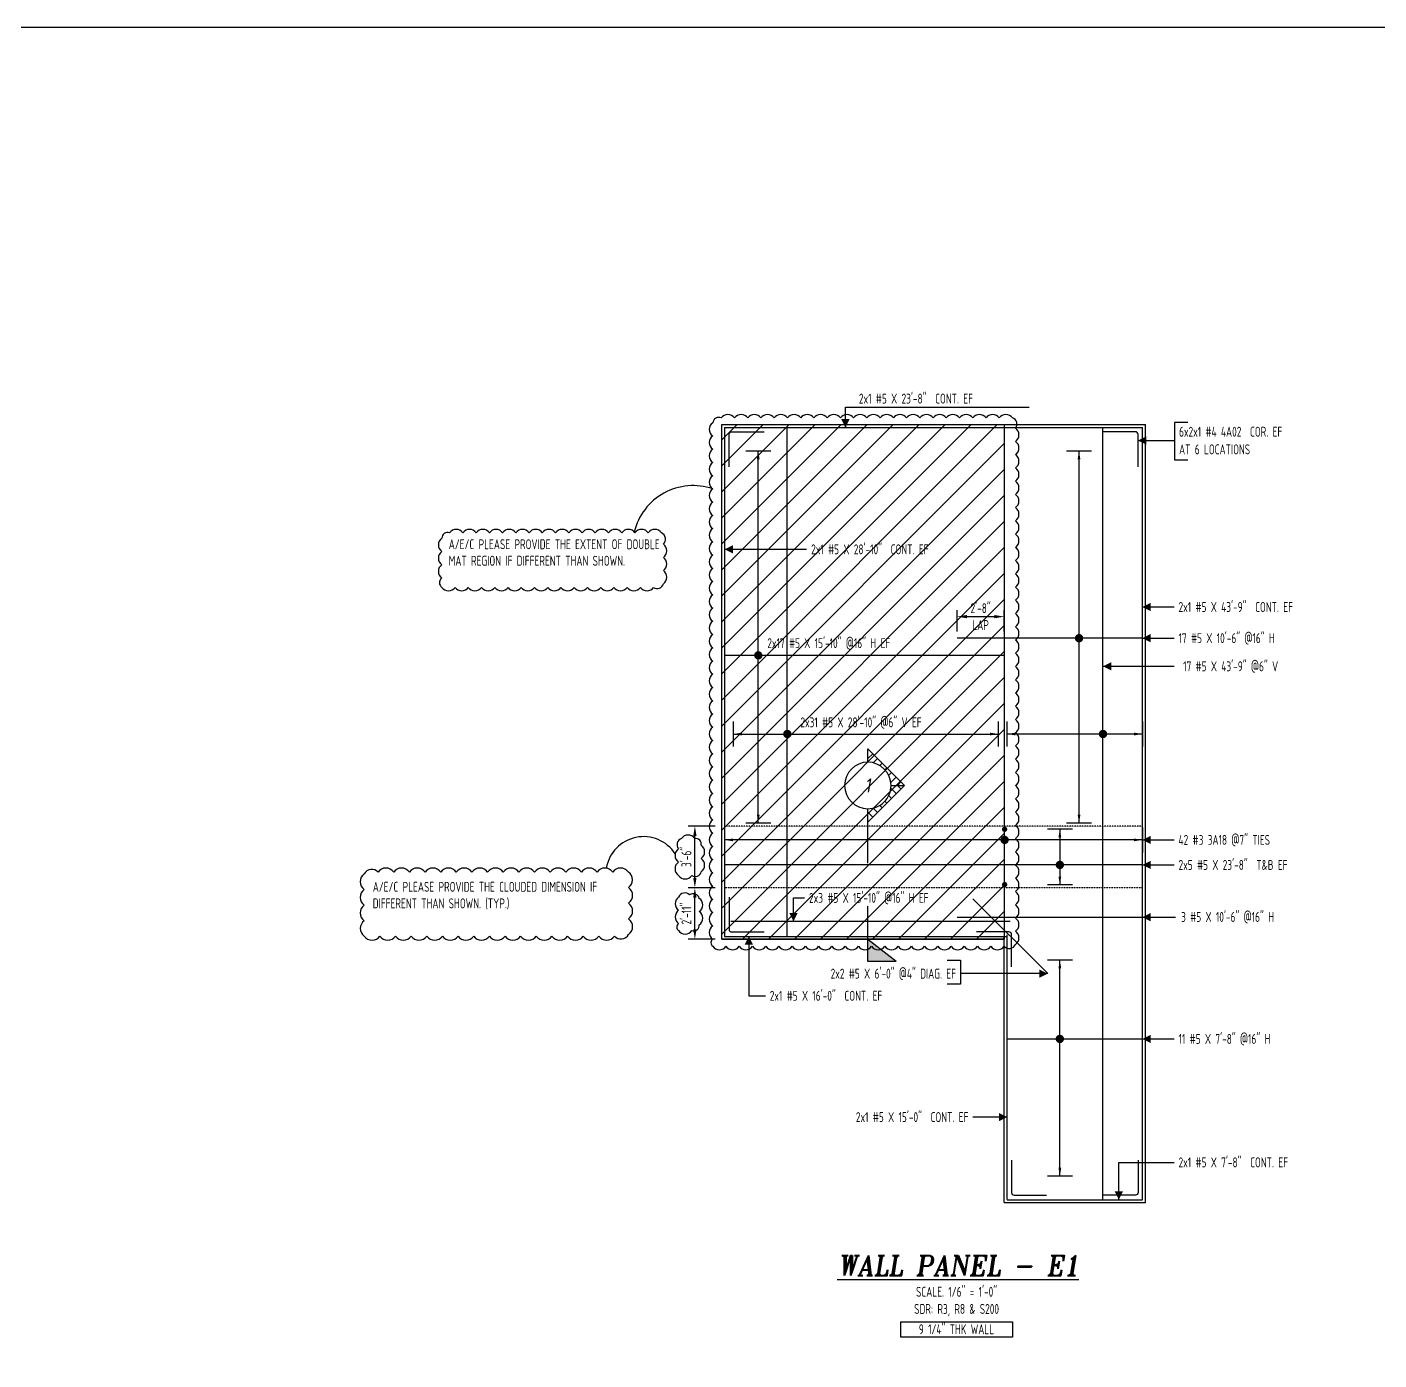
# Model space of a CAD drawing. Header units: inches. Extents: x -10781 to 50822, y -3854 to 38989.
# Drawn here: x -824 to 95, y 313 to 1219 of the extents above; entities that cross this region are included whole.
import ezdxf
from ezdxf.enums import TextEntityAlignment as Align

# ---------------------------------------------------------------- set-up
doc = ezdxf.new("R2010")
doc.units = ezdxf.units.IN
doc.header["$LTSCALE"] = 0.025
doc.header["$MEASUREMENT"] = 0
doc.linetypes.add('HIDDEN', pattern=[6, 3, -3])
doc.layers.get('0').update_dxf_attribs({"linetype": 'CONTINUOUS'})
doc.layers.get('Defpoints').update_dxf_attribs({"linetype": 'CONTINUOUS'})
for name, color, linetype in [('0-25TEXT', 7, 'CONTINUOUS'), ('0-35', 3, 'CONTINUOUS'), ('0-35TEXT', 3, 'CONTINUOUS'), ('0-50', 10, 'CONTINUOUS'), ('3', 3, 'CONTINUOUS'), ('BAR-LBL', 2, 'CONTINUOUS'), ('DETAIL', 83, 'CONTINUOUS'), ('Hatch', 253, 'CONTINUOUS'), ('hidden', 7, 'HIDDEN'), ('RANGELAY', 7, 'CONTINUOUS'), ('REBARS', 4, 'CONTINUOUS')]:
    doc.layers.add(name, color=color, linetype=linetype)
doc.styles.add('AR', font='ARCHQUIK.shx', dxfattribs={"width": 0.8})
doc.styles.add('ROMANT', font='romant')
doc.dimstyles.new('CADS_DIM_48', dxfattribs={"dimscale": 48, "dimtxt": 0.09375, "dimasz": 0.09375, "dimexe": 0.0625, "dimexo": 0.0625, "dimgap": 0.09375, "dimtad": 0, "dimtih": 1, "dimtoh": 1, "dimzin": 1, "dimdsep": 46, "dimlunit": 4, "dimtxsty": 'AR', "dimblk": 'CLOSED', "dimcen": 0.1875, "dimadec": 0, "dimazin": 0, "dimtfac": 1, "dimtofl": 0, "dimtmove": 0, "dimatfit": 1, "dimldrblk": 'DOTBLANK', "dimfxl": 1, "dimtzin": 0, "dimarcsym": 0})

# ---------------------------------------------------------------- blocks, each defined once
blk = doc.blocks.new('leadrblk')
blk.add_lwpolyline([(0, 0, 0, 1, 0), (1, 0, 1, 1, 0)], format="xyseb")
blk = doc.blocks.new('*U663', base_point=(-158.21, 530.78))
at = {"layer": 'REBARS', "color": 0}
blk.add_lwpolyline([(-158.21, 531.1), (-66.21, 531.1)], dxfattribs=at)
blk = doc.blocks.new('rendmark')
at = {"color": 4}
blk.add_line((0, -3), (0, 3), dxfattribs=at)
blk = doc.blocks.new('rarrow')
at = {"color": 7}
blk.add_solid([(2, -0.33), (2, 0.33), (0, 0)], dxfattribs=at)
blk = doc.blocks.new('*U662', base_point=(-122.36, 437.81))
at = {"layer": 'RANGELAY'}
blk.add_line((-122.36, 437.81), (-122.36, 584.81), dxfattribs=at)
at = {"layer": 'RANGELAY', "xscale": 2.834645669291339, "yscale": 2.834645669291339}
for name, p, rotation in [('rendmark', (-122.36, 584.81), 269.9999969594869), ('rarrow', (-122.36, 584.81), 269.9999969594869), ('rarrow', (-122.36, 437.81), 90.00000002995576), ('rendmark', (-122.36, 437.81), 90.00000002995576)]:
    blk.add_blockref(name, p, dxfattribs=dict(at, rotation=rotation))
blk = doc.blocks.new('VPM6FD156')
at = {"const_width": 1}
blk.add_lwpolyline([(-0.5, 0, 1), (0.5, 0, 1)], format="xyb", close=True, dxfattribs=at)
blk = doc.blocks.new('*U129', base_point=(-92.73, 421.81))
at = {"layer": 'REBARS', "color": 0}
blk.add_lwpolyline([(-93.05, 421.81), (-93.04, 946.81)], dxfattribs=at)
blk = doc.blocks.new('*U130', base_point=(-66.21, 738.36))
at = {"layer": 'RANGELAY'}
blk.add_line((-66.21, 738.36), (-158.21, 738.36), dxfattribs=at)
at = {"layer": 'RANGELAY', "xscale": 2.834645669291339, "yscale": 2.834645669291339}
for name, p, rotation in [('rendmark', (-158.21, 738.36), 359.9999969962802), ('rendmark', (-66.21, 738.36), 180.0000000667492), ('rarrow', (-158.21, 738.36), 359.9999969962802), ('rarrow', (-66.21, 738.36), 180.0000000667492)]:
    blk.add_blockref(name, p, dxfattribs=dict(at, rotation=rotation))
blk = doc.blocks.new('VPM6FD197')
at = {"const_width": 1}
blk.add_lwpolyline([(-0.5, 0, 1), (0.5, 0, 1)], format="xyb", close=True, dxfattribs=at)
blk = doc.blocks.new('*U718', base_point=(-66.21, 803.83))
at = {"layer": 'REBARS', "color": 0}
blk.add_lwpolyline([(-66.21, 803.52), (-192.21, 803.52)], dxfattribs=at)
blk = doc.blocks.new('*U671', base_point=(-109.3, 677.81))
at = {"layer": 'RANGELAY'}
blk.add_line((-109.3, 677.81), (-109.33, 930.81), dxfattribs=at)
at = {"layer": 'RANGELAY', "xscale": 2.834645669291339, "yscale": 2.834645669291339}
for name, p, rotation in [('rendmark', (-109.33, 930.81), 270.0067154974008), ('rarrow', (-109.33, 930.81), 270.0067154974008), ('rarrow', (-109.3, 677.81), 90.00671856786983), ('rendmark', (-109.3, 677.81), 90.00671856786983)]:
    blk.add_blockref(name, p, dxfattribs=dict(at, rotation=rotation))
blk = doc.blocks.new('VPM6FD1D')
at = {"const_width": 1}
blk.add_lwpolyline([(-0.5, 0, 1), (0.5, 0, 1)], format="xyb", close=True, dxfattribs=at)
blk = doc.blocks.new('*U667', base_point=(-307.32, 600.81))
at = {"layer": 'REBARS', "color": 0}
blk.add_lwpolyline([(-307.63, 600.81), (-307.63, 946.81)], dxfattribs=at)
blk = doc.blocks.new('*U665', base_point=(-344.21, 738.36))
at = {"layer": 'RANGELAY'}
blk.add_line((-344.21, 738.36), (-164.21, 738.36), dxfattribs=at)
at = {"layer": 'RANGELAY', "xscale": 2.834645669291339, "yscale": 2.834645669291339}
for name, p, rotation in [('rendmark', (-344.21, 738.36), 1.993813041321848e-08), ('rendmark', (-164.21, 738.36), 179.9999969494692), ('rarrow', (-344.21, 738.36), 1.993813041321848e-08), ('rarrow', (-164.21, 738.36), 179.9999969494692)]:
    blk.add_blockref(name, p, dxfattribs=dict(at, rotation=rotation))
blk = doc.blocks.new('VPM6FD219')
at = {"const_width": 1}
blk.add_lwpolyline([(-0.5, 0, 1), (0.5, 0, 1)], format="xyb", close=True, dxfattribs=at)
blk = doc.blocks.new('*U131', base_point=(-159.92, 635.81))
at = {"layer": 'REBARS', "color": 0, "const_width": 1.8}
for points in [[(-159.02, 673.62, 1), (-160.82, 673.62, 1), (-159.02, 673.62)], [(-160.82, 636, 1), (-159.02, 636, 1), (-160.82, 636)]]:
    blk.add_lwpolyline(points, format="xyb", dxfattribs=at)
at = {"layer": 'REBARS', "color": 0}
blk.add_lwpolyline([(-159.92, 636), (-159.92, 673.62)], dxfattribs=at)
blk = doc.blocks.new('*U132', base_point=(-66.21, 666.39))
at = {"layer": 'RANGELAY'}
blk.add_line((-66.21, 666.39), (-350.21, 666.39), dxfattribs=at)
at = {"layer": 'RANGELAY', "xscale": 2.834645669291339, "yscale": 2.834645669291339}
for name, p, rotation in [('rendmark', (-350.21, 666.39), 359.9999969494692), ('rendmark', (-66.21, 666.39), 180.0000000199381), ('rarrow', (-350.21, 666.39), 359.9999969494692), ('rarrow', (-66.21, 666.39), 180.0000000199381)]:
    blk.add_blockref(name, p, dxfattribs=dict(at, rotation=rotation))
blk = doc.blocks.new('VPM6FD2713')
at = {"const_width": 1}
blk.add_lwpolyline([(-0.5, 0, 1), (0.5, 0, 1)], format="xyb", close=True, dxfattribs=at)
blk = doc.blocks.new('*U660', base_point=(-350.28, 946.5))
at = {"layer": 'REBARS', "color": 0}
blk.add_lwpolyline([(-350.28, 946.81), (-66.28, 946.81)], dxfattribs=at)
blk = doc.blocks.new('*U137', base_point=(-65.89, 421.81))
at = {"layer": 'REBARS', "color": 0}
blk.add_lwpolyline([(-66.21, 421.81), (-66.21, 946.81)], dxfattribs=at)
blk = doc.blocks.new('*U263', base_point=(-68.96, 944.06))
at = {"layer": 'REBARS', "color": 0}
blk.add_lwpolyline([(-69.21, 920.06), (-69.21, 942.06, 0.414214), (-70.96, 943.81), (-92.96, 943.81)], format="xyb", dxfattribs=at)
blk = doc.blocks.new('*U666', base_point=(-349.89, 600.81))
at = {"layer": 'REBARS', "color": 0}
blk.add_lwpolyline([(-350.21, 600.81), (-350.21, 946.81)], dxfattribs=at)
blk = doc.blocks.new('*U133', base_point=(-157.89, 421.93))
at = {"layer": 'REBARS', "color": 0}
blk.add_lwpolyline([(-158.21, 421.93), (-158.21, 601.93)], dxfattribs=at)
blk = doc.blocks.new('*U664', base_point=(-158.23, 421.5))
at = {"layer": 'REBARS', "color": 0}
blk.add_lwpolyline([(-158.23, 421.81), (-66.23, 421.81)], dxfattribs=at)
blk = doc.blocks.new('*U264', base_point=(-68.96, 424.68))
at = {"layer": 'REBARS', "color": 0}
blk.add_lwpolyline([(-69.21, 448.68), (-69.21, 426.68, -0.414214), (-70.96, 424.93), (-92.96, 424.93)], format="xyb", dxfattribs=at)
blk = doc.blocks.new('*U265', base_point=(-155.46, 424.68))
at = {"layer": 'REBARS', "color": 0}
blk.add_lwpolyline([(-155.21, 448.68), (-155.21, 426.68, 0.414214), (-153.46, 424.93), (-131.46, 424.93)], format="xyb", dxfattribs=at)
blk = doc.blocks.new('*U266', base_point=(-347.46, 603.56))
at = {"layer": 'REBARS', "color": 0}
blk.add_lwpolyline([(-347.21, 627.56), (-347.21, 605.56, 0.414214), (-345.46, 603.81), (-323.46, 603.81)], format="xyb", dxfattribs=at)
blk = doc.blocks.new('*U267', base_point=(-347.46, 944.06))
at = {"layer": 'REBARS', "color": 0}
blk.add_lwpolyline([(-347.21, 920.06), (-347.21, 942.06, -0.414214), (-345.46, 943.81), (-323.46, 943.81)], format="xyb", dxfattribs=at)
blk = doc.blocks.new('VPM73F781')
blk.add_lwpolyline([(0, 0, 0, 1, 0), (1, 0, 1, 1, 0)], format="xyseb")
blk = doc.blocks.new('*D87')
at = {"layer": 'Defpoints', "color": 0, "transparency": 16777216}
for p in [(-370.48, 633.81), (-352.21, 633.81), (-352.21, 598.81)]:
    blk.add_point(p, dxfattribs=at)
at = {"layer": 'DETAIL', "color": 0, "lineweight": -2, "transparency": 16777216}
for p, q in [((-356.71, 633.81), (-374.98, 633.81)), ((-370.48, 605.56), (-370.48, 627.06)), ((-356.71, 598.81), (-374.98, 598.81))]:
    blk.add_line(p, q, dxfattribs=at)
at = {"layer": 'DETAIL', "color": 0, "transparency": 16777216}
for points in [[(-371.6, 627.06), (-369.35, 627.06), (-370.48, 633.81)], [(-371.6, 605.56), (-369.35, 605.56), (-370.48, 598.81)]]:
    blk.add_solid(points, dxfattribs=at)
at = {"layer": 'DETAIL', "color": 0, "transparency": 16777216, "insert": (-376.22, 616.31), "char_height": 6.75, "attachment_point": 5, "rotation": 90, "style": 'AR'}
blk.add_mtext('2\'-11"', dxfattribs=at)
blk = doc.blocks.new('_DotBlank')
at = {"layer": '0-35', "color": 0, "lineweight": -2}
blk.add_line((-0.5, 0), (-1, 0), dxfattribs=at)
blk.add_circle((0, 0), 0.5, dxfattribs=at)
blk = doc.blocks.new('*D88')
at = {"layer": 'Defpoints', "color": 0, "transparency": 16777216}
for p in [(-370.48, 675.81), (-352.21, 675.81), (-352.21, 633.81)]:
    blk.add_point(p, dxfattribs=at)
at = {"layer": 'DETAIL', "color": 0, "lineweight": -2, "transparency": 16777216}
for p, q in [((-356.71, 675.81), (-374.98, 675.81)), ((-370.48, 640.56), (-370.48, 669.06)), ((-356.71, 633.81), (-374.98, 633.81))]:
    blk.add_line(p, q, dxfattribs=at)
at = {"layer": 'DETAIL', "color": 0, "transparency": 16777216}
for points in [[(-371.6, 669.06), (-369.35, 669.06), (-370.48, 675.81)], [(-371.6, 640.56), (-369.35, 640.56), (-370.48, 633.81)]]:
    blk.add_solid(points, dxfattribs=at)
at = {"layer": 'DETAIL', "color": 0, "transparency": 16777216, "insert": (-376.22, 654.81), "char_height": 6.75, "attachment_point": 5, "rotation": 90, "style": 'AR'}
blk.add_mtext('3\'-6"', dxfattribs=at)
blk = doc.blocks.new('*U661', base_point=(-66.21, 649.68))
at = {"layer": 'REBARS', "color": 0}
blk.add_lwpolyline([(-66.21, 649.37), (-350.21, 649.37)], dxfattribs=at)
blk = doc.blocks.new('*U134', base_point=(-122.36, 673.81))
at = {"layer": 'RANGELAY'}
blk.add_line((-122.36, 673.81), (-122.36, 635.81), dxfattribs=at)
at = {"layer": 'RANGELAY', "xscale": 2.834645669291339, "yscale": 2.834645669291339}
for name, p, rotation in [('rendmark', (-122.36, 673.81), 270.0000001535233), ('rarrow', (-122.36, 673.81), 270.0000001535233), ('rendmark', (-122.36, 635.81), 89.99999708305437), ('rarrow', (-122.36, 635.81), 89.99999708305437)]:
    blk.add_blockref(name, p, dxfattribs=dict(at, rotation=rotation))
blk = doc.blocks.new('VPM745C83')
at = {"const_width": 1}
blk.add_lwpolyline([(-0.5, 0, 1), (0.5, 0, 1)], format="xyb", close=True, dxfattribs=at)
blk = doc.blocks.new('*U136', base_point=(-350.28, 601.12))
at = {"layer": 'REBARS', "color": 0}
blk.add_lwpolyline([(-350.28, 600.81), (-158.28, 600.81)], dxfattribs=at)
blk = doc.blocks.new('*U268', base_point=(-154.96, 604.06))
at = {"layer": 'REBARS', "color": 0}
blk.add_lwpolyline([(-155.21, 580.06), (-155.21, 602.06, 0.414214), (-156.96, 603.81), (-178.96, 603.81)], format="xyb", dxfattribs=at)
blk = doc.blocks.new('SECTARO')
at = {"linetype": 'Continuous'}
blk.add_line((33.32, 16.99), (20.13, 0), dxfattribs=at)
for p, q in [((33.32, 16.99), (33.32, 0)), ((33.32, 0), (0, 0))]:
    blk.add_line(p, q)
for points in [[(33.32, 0), (33.32, 16.99), (33.32, 0), (20.13, 0)], [(33.32, 16.99), (20.13, 0), (33.32, 0), (33.32, 16.99)]]:
    blk.add_solid(points, dxfattribs=at)
blk = doc.blocks.new('*X3')
at = {"color": 0, "linetype": 'Continuous'}
for p, q in [((-1.108, 0.278), (-1.075, 0.312)), ((-1.081, 0.217), (-1.031, 0.267)), ((-1.013, 0.197), (-0.986, 0.223)), ((-0.96, 0.161), (-0.942, 0.179)), ((-0.92, 0.112), (-0.898, 0.135)), ((-0.895, 0.05), (-0.854, 0.091)), ((-0.856, 0), (-0.81, 0.046)), ((-0.768, 0), (-0.765, 0.002))]:
    blk.add_line(p, q, dxfattribs=at)
blk = doc.blocks.new('*X2')
at = {"color": 0, "linetype": 'Continuous'}
for p, q in [((-1.108, 0.278), (-1.075, 0.312)), ((-0.96, 0.161), (-0.942, 0.179)), ((-0.856, 0), (-0.81, 0.046))]:
    blk.add_line(p, q, dxfattribs=at)
blk = doc.blocks.new('SECTNU')
at = {"linetype": 'Continuous'}
blk.add_line((-24.74, 0), (-32.81, 0), dxfattribs=at)
blk.add_line((0, 0), (-24.74, 0))
at = {"layer": '3'}
for p, q in [((-68.89, 0), (-46.81, 22.07)), ((-60.81, 0), (-68.89, 0))]:
    blk.add_line(p, q, dxfattribs=at)
at = {"layer": '3', "linetype": 'Continuous'}
blk.add_line((-46.81, 14), (-46.81, 22.07), dxfattribs=at)
at = {"layer": '3'}
for points in [[(-46.81, 22.07), (-24.74, 0), (-32.81, 0, 1)], [(-32.81, 0, 0.414214), (-46.81, 14)]]:
    blk.add_lwpolyline(points, format="xyb", dxfattribs=at)
for start, end in [(90, 180), (180, 0)]:
    blk.add_arc((-46.81, 0), 14, start, end, dxfattribs=at)
at = {"linetype": 'Continuous', "xscale": -64, "yscale": 64, "zscale": 64, "rotation": 359.9999999999999}
blk.add_blockref('*X3', (-117.73, 0), dxfattribs=at)
at = {"linetype": 'Continuous', "xscale": 64, "yscale": 64, "zscale": 64}
for name in ['*X3', '*X2']:
    blk.add_blockref(name, (24.1, 0), dxfattribs=at)
at = {"linetype": 'Continuous', "style": 'ROMANT', "oblique": 9, "width": 0.9}
blk.add_attdef('NO', text='', height=8, dxfattribs=at).set_placement((-46.81, 0), align=Align.MIDDLE)
blk = doc.blocks.new('*U135', base_point=(-130.85, 575.26))
at = {"layer": 'REBARS', "color": 0}
blk.add_lwpolyline([(-130.63, 575.48), (-181.54, 626.39)], dxfattribs=at)
blk = doc.blocks.new('*U814', base_point=(-160.21, 792.15))
at = {"layer": 'REBARS', "color": 0}
blk.add_lwpolyline([(-160.21, 791.83), (-350.21, 791.83)], dxfattribs=at)
blk = doc.blocks.new('*U668', base_point=(-122.36, 677.81))
at = {"layer": 'RANGELAY'}
blk.add_line((-122.36, 677.81), (-122.39, 930.81), dxfattribs=at)
at = {"layer": 'RANGELAY', "xscale": 2.834645669291339, "yscale": 2.834645669291339, "zscale": 2.834645669291339}
for name, p, rotation in [('rendmark', (-122.39, 930.81), 270.0067154974008), ('rarrow', (-122.39, 930.81), 270.0067154974008), ('rarrow', (-122.36, 677.81), 90.00671856786983), ('rendmark', (-122.36, 677.81), 90.00671856786983)]:
    blk.add_blockref(name, p, dxfattribs=dict(at, rotation=rotation))
blk = doc.blocks.new('VPM99F4B2')
at = {"const_width": 1}
blk.add_lwpolyline([(-0.5, 0, 1), (0.5, 0, 1)], format="xyb", close=True, dxfattribs=at)
blk = doc.blocks.new('*U1278', base_point=(-156.11, 611.3))
at = {"layer": 'REBARS', "color": 0}
blk.add_lwpolyline([(-156.11, 610.99), (-346.11, 610.99)], dxfattribs=at)
blk = doc.blocks.new('*U1277', base_point=(-66.21, 613.85))
at = {"layer": 'REBARS', "color": 0}
blk.add_lwpolyline([(-66.21, 613.54), (-192.21, 613.54)], dxfattribs=at)
blk = doc.blocks.new('*D1276')
at = {"layer": '0-35', "color": 0, "lineweight": -2, "transparency": 16777216}
for p, q in [((-192.21, 808.02), (-192.21, 822.67)), ((-185.46, 818.17), (-166.96, 818.17)), ((-160.21, 808.02), (-160.21, 822.67))]:
    blk.add_line(p, q, dxfattribs=at)
at = {"layer": '0-35', "color": 0, "transparency": 16777216}
for points in [[(-185.46, 819.3), (-185.46, 817.05), (-192.21, 818.17)], [(-166.96, 819.3), (-166.96, 817.05), (-160.21, 818.17)]]:
    blk.add_solid(points, dxfattribs=at)
at = {"layer": 'Defpoints', "color": 0, "transparency": 16777216}
for p in [(-160.21, 818.17), (-192.21, 803.52), (-160.21, 803.52)]:
    blk.add_point(p, dxfattribs=at)
at = {"layer": '0-35', "color": 0, "transparency": 16777216, "char_height": 6.75, "attachment_point": 5, "style": 'AR'}
for s, insert in [('2\'-8"', (-176.21, 823.91)), ('LAP', (-176.21, 812.43))]:
    blk.add_mtext(s, dxfattribs=dict(at, insert=insert))

msp = doc.modelspace()

# ---------------------------------------------------------------- hatches: boundary and pattern name
at = {"layer": 'Hatch'}
h = msp.add_hatch(dxfattribs=at)
h.set_pattern_fill('ANSI31', color=256, scale=100)
h.paths.add_polyline_path([(-352.20575, 948.81193), (-160.20575, 948.81193), (-160.20575, 598.81193), (-352.20575, 598.81193)])

# ---------------------------------------------------------------- linework, layer by layer
at = {"layer": '0-25TEXT'}
for points in [[(-268.1287, 952.43587), (-268.1287, 946.81193), (-268.1287, 960.63683), (-143.14379, 960.63683)], [(-35.33472, 950.23089), (-44.33377, 950.23089), (-44.33377, 924.73357), (-35.33472, 924.73357)], [(-69.20558, 937.85719), (-44.33377, 937.85719)], [(-350.20581, 863.91279), (-294.70159, 863.91279)], [(-66.20561, 824.71676), (-44.66537, 824.71676)], [(-66.20575, 803.51685), (-44.66537, 803.51685)], [(-93.04489, 784.39506), (-44.66537, 784.39505)], [(-66.20575, 666.39333), (-44.66537, 666.39333)], [(-66.20575, 649.37059), (-44.66537, 649.37059)], [(-303.43712, 610.9869), (-303.43712, 626.96763), (-295.87145, 626.96763)], [(-66.20569, 613.85462), (-43.81045, 613.85462)], [(-333.82601, 600.81193), (-333.82601, 560.40635), (-322.57137, 560.40635)], [(-198.94767, 584.56589), (-189.94862, 584.56589), (-189.94862, 568.35316), (-198.94767, 568.35316)], [(-130.62858, 575.47741), (-189.94862, 575.47741)], [(-66.20575, 531.09518), (-44.66537, 531.09518)], [(-158.20573, 477.95758), (-181.51323, 477.95758)], [(-82.29797, 421.81193), (-82.29797, 447.17294), (-44.66537, 447.17294)]]:
    msp.add_lwpolyline(points, dxfattribs=at)
at = {"layer": '0-35'}
for p, q in [((-352.20575, 598.81193), (-352.20575, 948.81193)), ((-352.20575, 948.81193), (-64.20575, 948.81193)), ((-64.20575, 419.93057), (-64.20575, 948.81193)), ((-352.20575, 598.81193), (-160.20575, 598.81193)), ((-160.20575, 419.93057), (-160.20575, 598.81193)), ((-160.20575, 419.93057), (-64.20575, 419.93057))]:
    msp.add_line(p, q, dxfattribs=at)
at = {"layer": '0-50'}
msp.add_lwpolyline([(-230.50731, 338.70586), (-154.62046, 338.70586), (-154.62046, 328.3495), (-230.50731, 328.3495)], close=True, dxfattribs=at)
at = {"layer": 'BAR-LBL'}
msp.add_lwpolyline([(-1827.83028, 1218.9583), (2524.72777, 1218.9583), (2524.72777, -1266.46422), (-1827.83028, -1266.46422)], close=True, dxfattribs=at)
at = {"layer": 'DETAIL'}
for points in [[(-358.325, 594.10441, 0.52056705), (-349.325, 594.10441, 0.52056705), (-340.325, 594.10441, 0.52056705), (-331.325, 594.10441, 0.52056705), (-322.325, 594.10441, 0.52056705), (-313.325, 594.10441, 0.52056705), (-304.325, 594.10441, 0.52056705), (-295.325, 594.10441, 0.52056705), (-286.325, 594.10441, 0.52056705), (-277.325, 594.10441, 0.52056705), (-268.325, 594.10441, 0.52056705), (-259.325, 594.10441, 0.52056705), (-250.325, 594.10441, 0.52056705), (-241.325, 594.10441, 0.52056705), (-232.325, 594.10441, 0.52056705), (-223.325, 594.10441, 0.52056705), (-214.325, 594.10441, 0.52056705), (-205.325, 594.10441, 0.52056705), (-196.325, 594.10441, 0.52056705), (-187.325, 594.10441, 0.52056705), (-178.325, 594.10441, 0.52056705), (-169.325, 594.10441, 0.52056705), (-160.325, 594.10441, 0.52056705), (-152.48675, 595.26616, 0.52056705), (-152.48675, 604.26616, 0.52056705), (-152.48675, 613.26616, 0.52056705), (-152.48675, 622.26616, 0.52056705), (-152.48675, 631.26616, 0.52056705), (-152.48675, 640.26616, 0.52056705), (-152.48675, 649.26616, 0.52056705), (-152.48675, 658.26616, 0.52056705), (-152.48675, 667.26616, 0.52056705), (-152.48675, 676.26616, 0.52056705), (-152.48675, 685.26616, 0.52056705), (-152.48675, 694.26616, 0.52056705), (-152.48675, 703.26616, 0.52056705), (-152.48675, 712.26616, 0.52056705), (-152.48675, 721.26616, 0.52056705), (-152.48675, 730.26616, 0.52056705), (-152.48675, 739.26616, 0.52056705), (-152.48675, 748.26616, 0.52056705), (-152.48675, 757.26616, 0.52056705), (-152.48675, 766.26616, 0.52056705), (-152.48675, 775.26616, 0.52056705), (-152.48675, 784.26616, 0.52056705), (-152.48675, 793.26616, 0.52056705), (-152.48675, 802.26616, 0.52056705), (-152.48675, 811.26616, 0.52056705), (-152.48675, 820.26616, 0.52056705), (-152.48675, 829.26616, 0.52056705), (-152.48675, 838.26616, 0.52056705), (-152.48675, 847.26616, 0.52056705), (-152.48675, 856.26616, 0.52056705), (-152.48675, 865.26616, 0.52056705), (-152.48675, 874.26616, 0.52056705), (-152.48675, 883.26616, 0.52056705), (-152.48675, 892.26616, 0.52056705), (-152.48675, 901.26616, 0.52056705), (-152.48675, 910.26616, 0.52056705), (-152.48675, 919.26616, 0.52056705), (-152.48675, 928.26616, 0.52056705), (-152.48675, 937.26616, 0.52056705), (-152.48675, 946.26616, 0.52056705), (-154.55486, 953.19805, 0.52056705), (-163.55486, 953.19805, 0.52056705), (-172.55486, 953.19805, 0.52056705), (-181.55486, 953.19805, 0.52056705), (-190.55486, 953.19805, 0.52056705), (-199.55486, 953.19805, 0.52056705), (-208.55486, 953.19805, 0.52056705), (-217.55486, 953.19805, 0.52056705), (-226.55486, 953.19805, 0.52056705), (-235.55486, 953.19805, 0.52056705), (-244.55486, 953.19805, 0.52056705), (-253.55486, 953.19805, 0.52056705), (-262.55486, 953.19805, 0.52056705), (-271.55486, 953.19805, 0.52056705), (-280.55486, 953.19805, 0.52056705), (-289.55486, 953.19805, 0.52056705), (-298.55486, 953.19805, 0.52056705), (-307.55486, 953.19805, 0.52056705), (-316.55486, 953.19805, 0.52056705), (-325.55486, 953.19805, 0.52056705), (-334.55486, 953.19805, 0.52056705), (-343.55486, 953.19805, 0.52056705), (-352.55486, 953.19805, 0.52056705), (-358.325, 949.96818, 0.52056705), (-358.325, 940.96818, 0.52056705), (-358.325, 931.96818, 0.52056705), (-358.325, 922.96818, 0.52056705), (-358.325, 913.96818, 0.52056705), (-358.325, 904.96818, 0.52056705), (-358.325, 895.96818, 0.52056705), (-358.325, 886.96818, 0.52056705), (-358.325, 877.96818, 0.52056705), (-358.325, 868.96818, 0.52056705), (-358.325, 859.96818, 0.52056705), (-358.325, 850.96818, 0.52056705), (-358.325, 841.96818, 0.52056705), (-358.325, 832.96818, 0.52056705), (-358.325, 823.96818, 0.52056705), (-358.325, 814.96818, 0.52056705), (-358.325, 805.96818, 0.52056705), (-358.325, 796.96818, 0.52056705), (-358.325, 787.96818, 0.52056705), (-358.325, 778.96818, 0.52056705), (-358.325, 769.96818, 0.52056705), (-358.325, 760.96818, 0.52056705), (-358.325, 751.96818, 0.52056705), (-358.325, 742.96818, 0.52056705), (-358.325, 733.96818, 0.52056705), (-358.325, 724.96818, 0.52056705), (-358.325, 715.96818, 0.52056705), (-358.325, 706.96818, 0.52056705), (-358.325, 697.96818, 0.52056705), (-358.325, 688.96818, 0.52056705), (-358.325, 679.96818, 0.52056705), (-358.325, 670.96818, 0.52056705), (-358.325, 661.96818, 0.52056705), (-358.325, 652.96818, 0.52056705), (-358.325, 643.96818, 0.52056705), (-358.325, 634.96818, 0.52056705), (-358.325, 625.96818, 0.52056705), (-358.325, 616.96818, 0.52056705), (-358.325, 607.96818, 0.52056705), (-358.325, 598.96818, 0.52056705)], [(-542.49684, 838.07067, 0.52056705), (-533.49684, 838.07067, 0.52056705), (-524.49684, 838.07067, 0.52056705), (-515.49684, 838.07067, 0.52056705), (-506.49684, 838.07067, 0.52056705), (-497.49684, 838.07067, 0.52056705), (-488.49684, 838.07067, 0.52056705), (-479.49684, 838.07067, 0.52056705), (-470.49684, 838.07067, 0.52056705), (-461.49684, 838.07067, 0.52056705), (-452.49684, 838.07067, 0.52056705), (-443.49684, 838.07067, 0.52056705), (-434.49684, 838.07067, 0.52056705), (-425.49684, 838.07067, 0.52056705), (-416.49684, 838.07067, 0.52056705), (-407.49684, 838.07067, 0.52056705), (-398.49684, 838.07067, 0.52056705), (-391.85821, 840.43204, 0.52056705), (-391.85821, 849.43204, 0.52056705), (-391.85821, 858.43204, 0.52056705), (-391.85821, 867.43204, 0.52056705), (-393.1836, 875.10665, 0.52056705), (-402.1836, 875.10665, 0.52056705), (-411.1836, 875.10665, 0.52056705), (-420.1836, 875.10665, 0.52056705), (-429.1836, 875.10665, 0.52056705), (-438.1836, 875.10665, 0.52056705), (-447.1836, 875.10665, 0.52056705), (-456.1836, 875.10665, 0.52056705), (-465.1836, 875.10665, 0.52056705), (-474.1836, 875.10665, 0.52056705), (-483.1836, 875.10665, 0.52056705), (-492.1836, 875.10665, 0.52056705), (-501.1836, 875.10665, 0.52056705), (-510.1836, 875.10665, 0.52056705), (-519.1836, 875.10665, 0.52056705), (-528.1836, 875.10665, 0.52056705), (-537.1836, 875.10665, 0.52056705), (-542.49684, 871.4199, 0.52056705), (-542.49684, 862.4199, 0.52056705), (-542.49684, 853.4199, 0.52056705), (-542.49684, 844.4199, 0.52056705)], [(-381.60554, 642.20116, 0.52056705), (-372.60554, 642.20116, 0.52056705), (-366.17217, 644.76779, 0.52056705), (-366.17217, 653.76779, 0.52056705), (-366.17217, 662.76779, 0.52056705), (-370.61361, 667.32634, 0.52056705), (-379.61361, 667.32634, 0.52056705), (-381.60554, 660.31828, 0.52056705), (-381.60554, 651.31828, 0.52056705)], [(-595.24041, 601.04154, 0.52056705), (-584.60746, 601.04154, 0.52056705), (-573.97451, 601.04154, 0.52056705), (-563.34156, 601.04154, 0.52056705), (-552.70861, 601.04154, 0.52056705), (-542.07566, 601.04154, 0.52056705), (-531.44271, 601.04154, 0.52056705), (-520.80975, 601.04154, 0.52056705), (-510.1768, 601.04154, 0.52056705), (-499.54385, 601.04154, 0.52056705), (-488.9109, 601.04154, 0.52056705), (-478.27795, 601.04154, 0.52056705), (-467.645, 601.04154, 0.52056705), (-457.01205, 601.04154, 0.52056705), (-446.37909, 601.04154, 0.52056705), (-435.74614, 601.04154, 0.52056705), (-425.11319, 601.04154, 0.52056705), (-415.55174, 602.11304, 0.52056705), (-415.55174, 612.746, 0.52056705), (-415.55174, 623.37895, 0.52056705), (-415.55174, 634.0119, 0.52056705), (-415.6937, 644.50289, 0.52056705), (-426.32665, 644.50289, 0.52056705), (-436.9596, 644.50289, 0.52056705), (-447.59255, 644.50289, 0.52056705), (-458.22551, 644.50289, 0.52056705), (-468.85846, 644.50289, 0.52056705), (-479.49141, 644.50289, 0.52056705), (-490.12436, 644.50289, 0.52056705), (-500.75731, 644.50289, 0.52056705), (-511.39026, 644.50289, 0.52056705), (-522.02321, 644.50289, 0.52056705), (-532.65617, 644.50289, 0.52056705), (-543.28912, 644.50289, 0.52056705), (-553.92207, 644.50289, 0.52056705), (-564.55502, 644.50289, 0.52056705), (-575.18797, 644.50289, 0.52056705), (-585.82092, 644.50289, 0.52056705), (-595.24041, 643.28943, 0.52056705), (-595.24041, 632.65648, 0.52056705), (-595.24041, 622.02353, 0.52056705), (-595.24041, 611.39058, 0.52056705)], [(-381.53409, 604.68851, 0.52056705), (-372.53409, 604.68851, 0.52056705), (-367.50058, 608.655, 0.52056705), (-367.50058, 617.655, 0.52056705), (-367.50058, 626.655, 0.52056705), (-374.08578, 629.0698, 0.52056705), (-381.53409, 627.5181, 0.52056705), (-381.53409, 618.5181, 0.52056705), (-381.53409, 609.5181, 0.52056705)]]:
    msp.add_lwpolyline(points, format="xyb", close=True, dxfattribs=at)
for centre, radius, start, end in [((-371.74968, 866.23481), 40.99386, 70.88408375, 166.68487007), ((-405.37918, 642.93909), 25.65992, 32.93314908, 170.44370875)]:
    msp.add_arc(centre, radius, start, end, dxfattribs=at)
at = {"layer": 'Hatch'}
msp.add_lwpolyline([(-352.20575, 948.81193), (-160.20575, 948.81193), (-160.20575, 598.81193), (-352.20575, 598.81193)], close=True, dxfattribs=at)
at = {"layer": 'hidden'}
for p, q in [((-66.20569, 675.81193), (-350.20569, 675.81193)), ((-65.84737, 633.81193), (-349.84737, 633.81193))]:
    msp.add_line(p, q, dxfattribs=at)

# ---------------------------------------------------------------- block references
ref = msp.add_blockref('SECTNU', (-252.91568, 650.54919), dxfattribs=dict(xscale=1.129181470141702, yscale=1.129181470141702, zscale=1.129181470141702, rotation=270))
ref.add_attrib('NO', '1', dxfattribs={"linetype": 'Continuous', "height": 9.03345, "style": 'ROMANT', "oblique": 9, "width": 0.9}).set_placement((-252.91567, 703.40922), align=Align.MIDDLE)
at = {"xscale": 1.129181470141702, "yscale": 1.129181470141702, "zscale": 1.129181470141702, "rotation": 270}
msp.add_blockref('SECTARO', (-252.91569, 621.32182), dxfattribs=at)
at = {"layer": '0-25TEXT'}
for name, p, xscale, yscale, rotation in [('VPM73F781', (-268.1287, 946.81193), 5.623937007874016, 2.250708661417323, 89.9999999999995), ('VPM6FD1D', (-109.31605, 803.51679), 2.834645669291339, 2.834645669291339, 90.00671856786983), ('VPM99F4B2', (-327.37957, 791.83415), 2.834645669291339, 2.834645669291339, 90.00671856786983), ('VPM6FD219', (-307.63371, 738.36314), 2.834645669291339, 2.834645669291339, 1.993811843395097e-08), ('VPM6FD197', (-93.04497, 738.36314), 2.834645669291339, 2.834645669291339, 180.0000000667491), ('VPM6FD2713', (-159.91802, 666.39333), 2.834645669291339, 2.834645669291339, 180.0000000199381), ('VPM745C83', (-122.36168, 649.37055), 2.834645669291339, 2.834645669291339, 270.0000001535234), ('leadrblk', (-303.43712, 610.9869), 5.623937007874017, 2.250708661417324, 90.00000153523449), ('leadrblk', (-333.82601, 600.81193), 5.623937007874017, 2.250708661417324, 270.0000046057035), ('leadrblk', (-130.62858, 575.47741), 5.623937007874017, 2.250708661417324, 180.000003070469), ('VPM6FD156', (-122.36168, 531.09518), 2.834645669291339, 2.834645669291339, 90.00000002995577), ('leadrblk', (-158.20573, 477.95758), 5.623937007874017, 2.250708661417324, 180.000003070469), ('leadrblk', (-82.29797, 421.81193), -5.623937007874018, 2.250708661417324, 269.9999956777618)]:
    msp.add_blockref(name, p, dxfattribs=dict(at, xscale=xscale, yscale=yscale, rotation=rotation))
at = {"layer": '0-25TEXT', "xscale": 5.623937007874017, "yscale": 2.250708661417324}
for p in [(-69.20558, 937.85719), (-350.20581, 863.91279), (-66.20561, 824.71676), (-66.20575, 803.51685), (-93.04489, 784.39506), (-66.20575, 666.39333), (-66.20575, 649.37059), (-66.20569, 613.85462), (-66.20575, 531.09518)]:
    msp.add_blockref('leadrblk', p, dxfattribs=at)
at = {"layer": 'RANGELAY'}
for name, p in [('*U668', (-327.36493, 677.81193)), ('*U671', (-109.30142, 677.81193)), ('*U665', (-344.20571, 738.36313)), ('*U130', (-66.20575, 738.36314)), ('*U132', (-66.20575, 666.39333)), ('*U134', (-122.36168, 673.81193)), ('*U662', (-122.36168, 437.81193))]:
    msp.add_blockref(name, p, dxfattribs=at)
at = {"layer": 'REBARS', "color": 4}
for name, p in [('*U660', (-350.28112, 946.49943)), ('*U666', (-349.89336, 600.81193)), ('*U667', (-307.32125, 600.81193)), ('*U129', (-92.73251, 421.81193)), ('*U137', (-65.89325, 421.81193)), ('*U267', (-347.45592, 944.06193)), ('*U263', (-68.95558, 944.06193)), ('*U718', (-66.20575, 803.82935)), ('*U814', (-160.20575, 792.1467)), ('*U131', (-159.91803, 635.81193)), ('*U661', (-66.20575, 649.68309)), ('*U266', (-347.45592, 603.56193)), ('*U135', (-130.84955, 575.25644)), ('*U1278', (-156.10831, 611.29945)), ('*U1277', (-66.20569, 613.85462)), ('*U136', (-350.28112, 601.12443)), ('*U268', (-154.95592, 604.06187)), ('*U133', (-157.89325, 421.93057)), ('*U663', (-158.20575, 530.78268)), ('*U265', (-155.45592, 424.68057)), ('*U264', (-68.95558, 424.68057)), ('*U664', (-158.22553, 421.49943))]:
    msp.add_blockref(name, p, dxfattribs=at)

# ---------------------------------------------------------------- texts
at = {"color": 7, "linetype": 'Continuous', "style": 'ROMANT', "oblique": 9, "width": 0.95}
msp.add_text('%%UWALL PANEL - E1', height=13.5, dxfattribs=at).set_placement((-191.19201, 370.27776), align=Align.CENTER)
at = {"layer": '0-35TEXT', "style": 'AR', "width": 0.8}
msp.add_text('AT 6 LOCATIONS', height=6.7498312, dxfattribs=at).set_placement((-41.33409, 928.48318))
for s, p in [('SCALE. 1/6" = 1\'-0"', (-192.56389, 355.83087)), ('SDR: R3, R8 & S200', (-192.56389, 344.16267)), ('9 1/4" THK WALL', (-192.64081, 330.37466))]:
    msp.add_text(s, height=6.7498312, dxfattribs=at).set_placement(p, align=Align.CENTER)
at = {"layer": 'BAR-LBL', "style": 'AR', "width": 0.8}
for s, p in [('2x1 #5 X 23\'-8"  CONT. EF', (-258.96783, 962.99908)), ('6x2x1 #4 4A02  COR. EF', (-41.33409, 940.48192)), ('2x1 #5 X 28\'-10"  CONT. EF', (-291.42232, 860.53815)), ('2x1 #5 X 43\'-9"  CONT. EF', (-41.66568, 821.34212)), ('2x17 #5 X 15\'-10" @16" H EF', (-321.21907, 796.73922)), ('17 #5 X 10\'-6" @16" H', (-41.66568, 800.1422)), ('17 #5 X 43\'-9" @6" V', (-38.53096, 781.02041)), ('2x31 #5 X 28\'-10" @6" V EF', (-298.71696, 742.92221)), ('42 #3 3A18 @7" TIES', (-41.66568, 663.01868)), ('2x5 #5 X 23\'-8"  T&B EF', (-41.66568, 645.99595)), ('2x3 #5 X 15\'-10" @16" H EF', (-292.87176, 623.59298)), ('3 #5 X 10\'-6" @16" H', (-39.92354, 610.63246)), ('2x1 #5 X 16\'-0"  CONT. EF', (-319.57168, 557.0317)), ('11 #5 X 7\'-8" @16" H', (-41.66568, 527.72053)), ('2x1 #5 X 7\'-8"  CONT. EF', (-41.66568, 443.79829))]:
    msp.add_text(s, height=6.7492913, dxfattribs=at).set_placement(p)
for s, p in [('2x2 #5 X 6\'-0" @4" DIAG. EF', (-192.9483, 572.10277)), ('2x1 #5 X 15\'-0"  CONT. EF', (-184.51292, 474.58294))]:
    msp.add_text(s, height=6.7492913, dxfattribs=at).set_placement(p, align=Align.RIGHT)
at = {"layer": 'DETAIL', "char_height": 6.75, "attachment_point": 1, "style": 'AR'}
for s, insert, width in [('A/E/C PLEASE PROVIDE THE EXTENT OF DOUBLE MAT REGION IF DIFFERENT THAN SHOWN.', (-537.81304, 870.76514), 144.962944), ('A/E/C PLEASE PROVIDE THE CLOUDED DIMENSION IF DIFFERENT THAN SHOWN. (TYP.)', (-589.45636, 637.8698), 172.6148431)]:
    msp.add_mtext(s, dxfattribs=dict(at, insert=insert, width=width))

# ---------------------------------------------------------------- dimensions: what is measured, and where the dimension line sits
at = {"layer": '0-35'}
dim = msp.add_linear_dim(base=(-160.20576, 818.17344), p1=(-192.20575, 803.5168), p2=(-160.20576, 803.51682), text='<>\\XLAP', dimstyle='CADS_DIM_48', override={"dimscale": 72, "dimgap": 0.03125, "dimtad": 1, "dimtih": 0, "dimtoh": 0, "dimdec": 4, "dimtdec": 4}, dxfattribs=at)
dim.commit()
dim.dimension.update_dxf_attribs({"geometry": '*D1276', "text_midpoint": (-176.20575, 818.17344)})
at = {"layer": 'DETAIL'}
for base, p1, p2, picture, middle in [((-370.47561, 675.81193), (-352.20575, 633.81193), (-352.20575, 675.81193), '*D88', (-376.21699, 654.81193)), ((-370.47561, 633.81193), (-352.20575, 598.81193), (-352.20575, 633.81193), '*D87', (-376.21699, 616.31193))]:
    dim = msp.add_linear_dim(base=base, p1=p1, p2=p2, angle=90, dimstyle='CADS_DIM_48', override={"dimscale": 72, "dimgap": 0.03125, "dimtad": 1, "dimtih": 0, "dimtoh": 0, "dimdec": 4, "dimtdec": 4}, dxfattribs=at)
    dim.commit()
    dim.dimension.update_dxf_attribs({"geometry": picture, "text_midpoint": middle})

doc.saveas('drawing.dxf')
